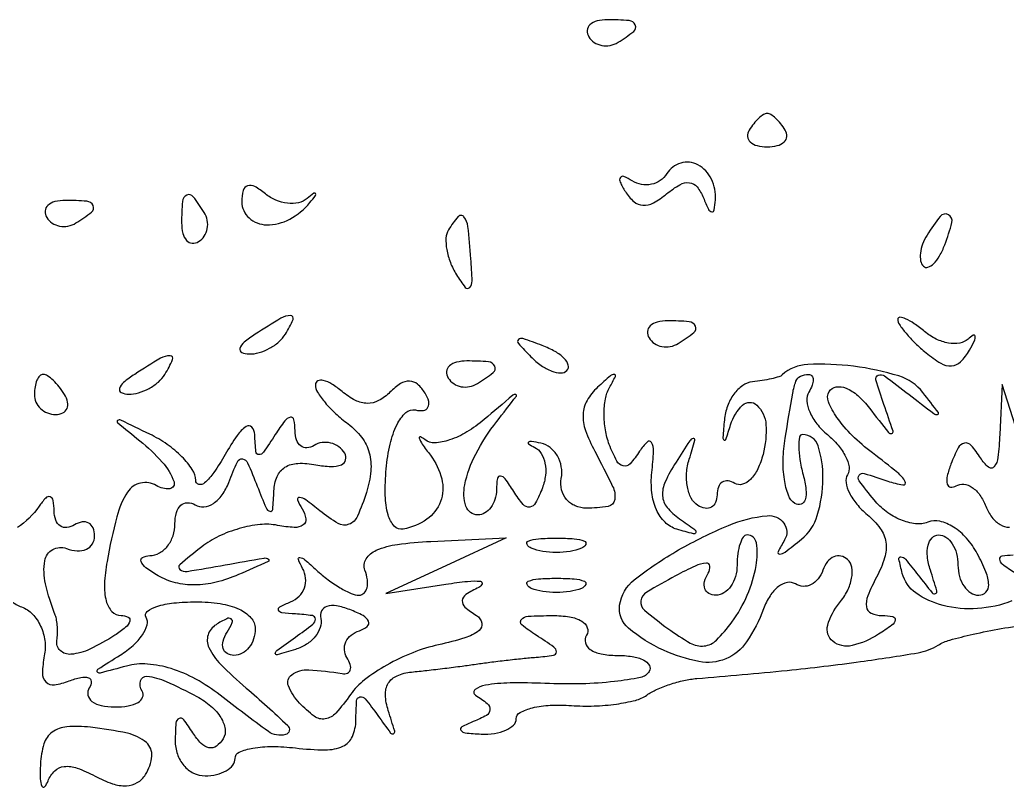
# Model space of a CAD drawing. Extents: x 153 to 7594, y 148 to 3762.
# Drawn here: x 4218.27 to 4267.46, y 2380.43 to 2418.67 of the extents above; entities that cross this region are included whole.
import ezdxf

# ---------------------------------------------------------------- set-up
doc = ezdxf.new("R2010")
doc.units = 0

msp = doc.modelspace()

# ---------------------------------------------------------------- linework, layer by layer
for points in [[(4246.613087, 2417.817021, 0.108766), (4246.88478, 2417.536973, 0.099739), (4247.257398, 2417.385962, 0.095385), (4247.673795, 2417.387618, 0.090093), (4248.069098, 2417.542705, 0.02679), (4248.852054, 2418.086603, 0.350126), (4248.929499, 2418.40792, 0.269722), (4248.618676, 2418.623697, 0.019984), (4247.543989, 2418.666667, 0.059057), (4247.024148, 2418.605052, 0.126631), (4246.669932, 2418.417083, 0.191218), (4246.534562, 2418.139071, 0.158515)], [(4254.603006, 2413.166667, 0.156081), (4254.524383, 2412.850742, 0.191391), (4254.654049, 2412.578125, 0.128073), (4254.996371, 2412.393832, 0.059847), (4255.5, 2412.333333, 0.059847), (4256.003629, 2412.393832, 0.128073), (4256.345951, 2412.578125, 0.191391), (4256.475617, 2412.850742, 0.156081), (4256.396994, 2413.166667, 0.030643), (4256.17176, 2413.485629, 0.036533), (4255.921053, 2413.755208, 0.039602), (4255.681431, 2413.94484, 0.148655), (4255.5, 2414, 0.148655), (4255.318569, 2413.94484, 0.039602), (4255.078947, 2413.755208, 0.036533), (4254.82824, 2413.485629, 0.030643)], [(4250.5, 2411, -0.10425), (4250.173431, 2410.657316, -0.099026), (4249.730434, 2410.467763, -0.096635), (4249.239311, 2410.460772, -0.09406), (4248.776393, 2410.638197, 0.03679), (4248.360313, 2410.854827, 0.366819), (4248.186224, 2410.801607, 0.260828), (4248.172941, 2410.582957, 0.025996), (4248.434519, 2410.10595, 0.074292), (4248.855905, 2409.607574, 0.168014), (4249.30742, 2409.4232, 0.14089), (4249.833137, 2409.543621, 0.046937), (4250.491782, 2409.993179, -0.042541), (4251.1444, 2410.44707, -0.159374), (4251.626749, 2410.548153, -0.200533), (4252.007119, 2410.337715, -0.072143), (4252.323807, 2409.791738, 0.015725), (4252.571732, 2409.225995, 0.244505), (4252.735515, 2409.102331, 0.413308), (4252.861776, 2409.191848, 0.026013), (4252.921053, 2409.690983, 0.129253), (4252.72126, 2410.72488, 0.158089), (4252.045174, 2411.434002, 0.196204), (4251.19487, 2411.526344, 0.186599)], [(4229.333333, 2409.597069, 0.212854), (4229.692767, 2408.791004, 0.181789), (4230.565957, 2408.450065, 0.1268), (4231.717476, 2408.731441, 0.097768), (4232.721056, 2409.554389, 0.008867), (4232.999998, 2409.905522, 0.313995), (4233.004463, 2410.004463, 0.437829), (4232.924821, 2410.019122, 0.010336), (4232.592009, 2409.758676, -0.118772), (4232.15641, 2409.549196, -0.081108), (4231.605484, 2409.521654, -0.074006), (4231.025969, 2409.675602, -0.071453), (4230.508676, 2409.9928, 0.043636), (4229.975623, 2410.361806, 0.213943), (4229.619779, 2410.396345, 0.257234), (4229.400603, 2410.157496, 0.059802)], [(4219.613087, 2408.817021, 0.108766), (4219.88478, 2408.536973, 0.099739), (4220.257398, 2408.385962, 0.095385), (4220.673795, 2408.387618, 0.090093), (4221.069098, 2408.542705, 0.02679), (4221.852054, 2409.086603, 0.350126), (4221.929499, 2409.40792, 0.269722), (4221.618676, 2409.623697, 0.019984), (4220.543989, 2409.666667, 0.059057), (4220.024148, 2409.605052, 0.126631), (4219.669932, 2409.417083, 0.191218), (4219.534562, 2409.139071, 0.158515)], [(4226.333333, 2408.543989, 0.059057), (4226.394948, 2408.024148, 0.126631), (4226.582917, 2407.669932, 0.191218), (4226.860929, 2407.534562, 0.158515), (4227.182979, 2407.613087, 0.108766), (4227.463027, 2407.88478, 0.099739), (4227.614038, 2408.257398, 0.095385), (4227.612382, 2408.673795, 0.090093), (4227.457295, 2409.069098, 0.02679), (4226.913397, 2409.852054, 0.350126), (4226.59208, 2409.929499, 0.269722), (4226.376303, 2409.618676, 0.019984)], [(4239.625, 2408.202254, 0.128639), (4239.499519, 2407.79328, 0.054383), (4239.538159, 2407.21595, 0.048904), (4239.717855, 2406.574698, 0.045688), (4240.021716, 2405.964862, 0.026786), (4240.461214, 2405.332182, 0.466464), (4240.681573, 2405.323985, 0.194081), (4240.802304, 2405.653032, 0.010863), (4240.742929, 2406.762608, 0.00828), (4240.595767, 2408.362138, 0.138873), (4240.398282, 2408.850493, 0.470282), (4240.112545, 2408.859452, 0.042372)], [(4263.458881, 2407.933469, 0.049364), (4263.242038, 2407.490157, 0.059701), (4263.133355, 2407.040231, 0.070517), (4263.142323, 2406.651151, 0.156651), (4263.276326, 2406.390341, 0.281567), (4263.50546, 2406.335123, 0.118528), (4263.786868, 2406.507038, 0.069269), (4264.083816, 2406.899181, 0.035865), (4264.345077, 2407.456872, 0.029555), (4264.696703, 2408.564815, 0.344086), (4264.525317, 2408.954259, 0.36195), (4264.120758, 2408.871774, 0.030391)], [(4230, 2403, 0.027275), (4229.445888, 2402.597454, 0.147021), (4229.239151, 2402.292684, 0.37991), (4229.327599, 2402.095709, 0.102799), (4229.690983, 2402.015313, 0.074131), (4230.192374, 2402.083483, 0.053889), (4230.713662, 2402.298248, 0.054031), (4231.175433, 2402.618541, 0.075854), (4231.5, 2403, 0.034464), (4231.886554, 2403.734105, 0.541951), (4231.758161, 2403.931144, 0.136158), (4231.281145, 2403.798791, 0.008108)], [(4249.613087, 2402.817021, 0.108766), (4249.88478, 2402.536973, 0.099739), (4250.257398, 2402.385962, 0.095385), (4250.673795, 2402.387618, 0.090093), (4251.069098, 2402.542705, 0.02679), (4251.852054, 2403.086603, 0.350126), (4251.929499, 2403.40792, 0.269722), (4251.618676, 2403.623697, 0.019984), (4250.543989, 2403.666667, 0.059057), (4250.024148, 2403.605052, 0.126631), (4249.669932, 2403.417083, 0.191218), (4249.534562, 2403.139071, 0.158515)], [(4262, 2403.744889, 0.152428), (4262.081932, 2403.482379, 0.024047), (4262.414473, 2403.047782, 0.024812), (4262.870706, 2402.558874, 0.019407), (4263.410972, 2402.073886, 0.03892), (4264.145752, 2401.554932, 0.150137), (4264.68229, 2401.42416, 0.184594), (4265.132685, 2401.627488, 0.06466), (4265.571298, 2402.201442, 0.016746), (4265.82141, 2402.67047, 0.145908), (4265.860148, 2402.900785, 0.539115), (4265.762019, 2402.949252, 0.051532), (4265.502335, 2402.758676, -0.144798), (4265.088476, 2402.559537, -0.083091), (4264.530184, 2402.562285, -0.070874), (4263.916142, 2402.760494, -0.059816), (4263.342009, 2403.131121, 0.020857), (4262.826529, 2403.523818, 0.04512), (4262.394215, 2403.770845, 0.087861), (4262.108265, 2403.844982, 0.437369)], [(4243.733333, 2401.875912, 0.043285), (4244.246577, 2401.441312, 0.063152), (4244.768815, 2401.162781, 0.082976), (4245.220211, 2401.072099, 0.20742), (4245.526461, 2401.193128, 0.278911), (4245.59249, 2401.461316, 0.120343), (4245.395085, 2401.789051, 0.070189), (4244.940734, 2402.133723, 0.036269), (4244.293128, 2402.435707, 0.008399), (4243.336218, 2402.78179, 0.286372), (4243.111181, 2402.729672, 0.400052), (4243.106486, 2402.536448, 0.011214)], [(4224, 2401, 0.027275), (4223.445888, 2400.597454, 0.147021), (4223.239151, 2400.292684, 0.37991), (4223.327599, 2400.095709, 0.102799), (4223.690983, 2400.015313, 0.074131), (4224.192374, 2400.083483, 0.053889), (4224.713662, 2400.298248, 0.054031), (4225.175433, 2400.618541, 0.075854), (4225.5, 2401, 0.034464), (4225.886554, 2401.734105, 0.541951), (4225.758161, 2401.931144, 0.136158), (4225.281145, 2401.798791, 0.008108)], [(4239.613087, 2400.817021, 0.108766), (4239.88478, 2400.536973, 0.099739), (4240.257398, 2400.385962, 0.095385), (4240.673795, 2400.387618, 0.090093), (4241.069098, 2400.542705, 0.02679), (4241.852054, 2401.086603, 0.350126), (4241.929499, 2401.40792, 0.269722), (4241.618676, 2401.623697, 0.019984), (4240.543989, 2401.666667, 0.059057), (4240.024148, 2401.605052, 0.126631), (4239.669932, 2401.417083, 0.191218), (4239.534562, 2401.139071, 0.158515)], [(4219, 2400, 0.105053), (4219.081062, 2399.618444, 0.099167), (4219.311086, 2399.29375, 0.09642), (4219.654762, 2399.076123, 0.093332), (4220.059017, 2399, 0.108972), (4220.413961, 2399.078288, 0.182303), (4220.6254, 2399.29375, 0.161196), (4220.656512, 2399.6179, 0.082592), (4220.5, 2400, 0.029505), (4220.231006, 2400.382774, 0.035638), (4219.933975, 2400.70625, 0.038439), (4219.65171, 2400.934461, 0.151918), (4219.440983, 2401, 0.210953), (4219.272352, 2400.92554, 0.081139), (4219.129539, 2400.70625, 0.061769), (4219.032345, 2400.382849, 0.042167)], [(4257.570027, 2400.113307, 0.164952), (4257.470759, 2399.682781, 0.078714), (4257.617154, 2399.126762, 0.064852), (4257.975201, 2398.534934, 0.051163), (4258.5, 2398, -0.044508), (4259.030368, 2397.473559, -0.059196), (4259.403416, 2396.906522, -0.07308), (4259.574592, 2396.386057, -0.18337), (4259.5, 2396, 0.182445), (4259.424796, 2395.614486, 0.073389), (4259.593645, 2395.095917, 0.059477), (4259.963475, 2394.53157, 0.044817), (4260.489997, 2394.008302, -0.06282), (4261.127577, 2393.32746, -0.121182), (4261.406987, 2392.63978, -0.111414), (4261.346761, 2391.860876, -0.048116), (4260.943803, 2390.894995, 0.025842), (4260.510161, 2389.973222, 0.133021), (4260.441234, 2389.418225, 0.256356), (4260.676146, 2389.104572, 0.103908), (4261.214816, 2388.984687, -0.041993), (4261.755489, 2388.932703, -0.413397), (4261.873586, 2388.762649, -0.193113), (4261.71037, 2388.501464, -0.016673), (4261.047746, 2388.05067, -0.081643), (4259.723456, 2387.489013, -0.23224), (4258.771525, 2387.700075, -0.299656), (4258.512515, 2388.497835, -0.106494), (4259.093942, 2389.613194, 0.054772), (4259.491719, 2390.215994, 0.071526), (4259.706177, 2390.839974, 0.088321), (4259.712785, 2391.388103, 0.165702), (4259.505596, 2391.774166, 0.132213), (4259.173453, 2391.950016, 0.159268), (4258.823392, 2391.917769, 0.129789), (4258.507475, 2391.669594, 0.076112), (4258.277685, 2391.243769, -0.080776), (4258.036731, 2390.806995, -0.11068), (4257.690193, 2390.52388, -0.1272), (4257.293662, 2390.438739, -0.128713), (4256.907527, 2390.557151, 0.189577), (4256.503774, 2390.63015, 0.117404), (4256.059799, 2390.426759, 0.084832), (4255.640152, 2389.965524, 0.053813), (4255.315879, 2389.313382, -0.060111), (4254.476199, 2387.676578, -0.147085), (4253.437989, 2386.829003, -0.14658), (4252.101973, 2386.692949, -0.059551), (4250.342088, 2387.253903, -0.06671), (4248.588517, 2388.355134, -0.261985), (4248.149932, 2389.505057, -0.190994), (4248.879661, 2390.763389, -0.037617), (4251.087362, 2392.25, -0.029683), (4253.565743, 2393.472002, -0.076226), (4255.498561, 2393.958492, -0.261515), (4256.324444, 2393.592491, -0.304703), (4256.367059, 2392.75, 0.019115), (4256.042601, 2392.159971, 0.572295), (4256.117789, 2392.043963, 0.154018), (4256.388177, 2392.142508, 0.00641), (4257.204807, 2392.786768, 0.15107), (4257.996492, 2393.968783, 0.069713), (4258.277935, 2395.817467, 0.081127), (4258.032305, 2397.442472, 0.325539), (4257.266737, 2398, 0.359777), (4257.108037, 2397.868828, 0.050302), (4257.067353, 2397.412095, 0.038916), (4257.125305, 2396.766103, 0.022132), (4257.29011, 2395.99862, -0.034656), (4257.428192, 2395.266813, -0.099241), (4257.386705, 2394.753366, -0.244115), (4257.184479, 2394.539453, -0.225768), (4256.882445, 2394.572653, -0.169246), (4256.554287, 2394.976878, -0.04937), (4256.354757, 2395.765104, -0.043478), (4256.292784, 2396.757458, -0.034811), (4256.393473, 2397.824033, -0.001768), (4256.771423, 2400.062625, -0.045265), (4256.930647, 2400.658143, -0.194841), (4257.157436, 2400.908226, -0.112812), (4257.559017, 2401, -0.219447), (4257.723435, 2400.924187, -0.175336), (4257.792846, 2400.739534, -0.097171), (4257.740407, 2400.453501, -0.044661)], [(4239.5, 2391.467029), (4236.5, 2390.082177), (4239.5, 2390.547071, -0.01166), (4240.578496, 2390.688533, -0.051505), (4241.218324, 2390.691211, -0.48771), (4241.299664, 2390.562767, -0.201842), (4241.136847, 2390.384931, 0.035427), (4240.496166, 2390.0333, 0.232715), (4240.313036, 2389.728297, 0.241803), (4240.446101, 2389.405554, 0.037934), (4241.019988, 2388.987647, -0.204758), (4241.284105, 2388.612388, -0.288071), (4241.146931, 2388.238455, -0.090314), (4240.442536, 2387.873433, -0.020444), (4239.134383, 2387.529515, 0.040526), (4237.843133, 2387.134027, 0.034155), (4236.553193, 2386.516468, 0.035523), (4235.44999, 2385.784499, 0.075886), (4234.745336, 2385.046804, -0.029493), (4234.017216, 2384.127721, -0.171065), (4233.483344, 2383.833988, -0.204454), (4232.940166, 2383.966455, -0.044249), (4232.204667, 2384.625987, -0.089667), (4231.654531, 2385.479562, -0.35341), (4231.818649, 2386.038145, -0.165879), (4232.668975, 2386.279756, -0.030028), (4234.32433, 2386.093644, 0.128597), (4234.589808, 2386.115942, 0.237864), (4234.735973, 2386.26845, 0.156395), (4234.732406, 2386.539445, 0.057598), (4234.568099, 2386.889813, -0.119644), (4234.441093, 2387.279031, -0.129058), (4234.512244, 2387.671296, -0.116962), (4234.777052, 2388.006233, -0.087015), (4235.193208, 2388.231069, 0.090836), (4235.580993, 2388.444393, 0.341709), (4235.639744, 2388.697414, 0.164753), (4235.373281, 2388.979483, 0.030225), (4234.711434, 2389.280491, 0.045405), (4234.050811, 2389.467356, 0.120724), (4233.564651, 2389.440408, 0.212032), (4233.304331, 2389.215051, 0.165115), (4233.261996, 2388.839012, -0.134754), (4233.238244, 2388.388962, -0.091715), (4232.989461, 2387.937378, -0.079836), (4232.555483, 2387.552892, -0.068487), (4232, 2387.298869, -0.004486), (4231.087607, 2387.033365, -0.497007), (4231, 2387.09973, -0.240557), (4231.075123, 2387.246839, -0.00274), (4232, 2387.908556, 0.009264), (4232.872362, 2388.550073, 0.233666), (4233, 2388.808281, 0.376318), (4232.848436, 2388.981141, 0.017086), (4232, 2389.063635, -0.015988), (4231.331358, 2389.127166, -0.271007), (4231.16268, 2389.257001, -0.388803), (4231.223837, 2389.421399, -0.022452), (4231.756231, 2389.664358, 0.099839), (4232.185382, 2389.946904, 0.111222), (4232.451644, 2390.364145, 0.112187), (4232.512001, 2390.852275, 0.103005), (4232.359526, 2391.33541, -0.031265), (4232.148032, 2391.774944, -0.572316), (4232.224439, 2391.874692, -0.14703), (4232.47559, 2391.764199, -0.010436), (4233.053296, 2391.25, 0.025826), (4233.625316, 2390.771574, 0.0278), (4234.230186, 2390.367188, 0.028829), (4234.783853, 2390.081695, 0.104993), (4235.168615, 2390, 0.19446), (4235.421469, 2390.102205, 0.143838), (4235.572075, 2390.367188, 0.095679), (4235.588381, 2390.771257, 0.053133), (4235.462762, 2391.25, -0.238369), (4235.521225, 2391.803526, -0.147973), (4236.030166, 2392.235473, -0.069815), (4237.0846, 2392.5279, -0.021083), (4238.744147, 2392.67594), (4242.5, 2392.85188)], [(4246.25, 2392.337719, -0.057986), (4245.679992, 2392.181385, -0.037979), (4245, 2392.12966, -0.037979), (4244.320008, 2392.181385, -0.057986), (4243.75, 2392.337719, -0.174857), (4243.540618, 2392.525001, -0.447206), (4243.601562, 2392.693942, -0.078554), (4244.10856, 2392.810911, -0.017491), (4245, 2392.842105, -0.017491), (4245.89144, 2392.810911, -0.078554), (4246.398438, 2392.693942, -0.447206), (4246.459382, 2392.525001, -0.174857)], [(4254, 2391.5, -0.06887), (4253.920655, 2390.926682, -0.085131), (4253.688914, 2390.440625, -0.099915), (4253.344827, 2390.115626, -0.140337), (4252.940983, 2390, -0.12414), (4252.592625, 2390.087844, -0.188338), (4252.392712, 2390.323057, -0.149447), (4252.380092, 2390.679048, -0.073208), (4252.56166, 2391.099768, 0.158878), (4252.645885, 2391.446261, 0.415488), (4252.470086, 2391.596315, 0.087442), (4251.913257, 2391.450891, 0.015376), (4250.940456, 2390.968133, 0.012679), (4249.497515, 2390.148167, 0.224803), (4249.208793, 2389.713606, 0.259893), (4249.384205, 2389.253673, 0.016634), (4250.558011, 2388.333923, 0.028885), (4251.668293, 2387.616585, 0.155488), (4252.363266, 2387.470374, 0.173367), (4252.972191, 2387.760373, 0.037928), (4253.738231, 2388.656688, 0.056073), (4254.509047, 2390.005001, 0.058489), (4254.947576, 2391.472035, 0.08122), (4254.960638, 2392.603968, 0.370777), (4254.5, 2393, 0.254951), (4254.307869, 2392.895221, 0.06271), (4254.146875, 2392.559375, 0.048861), (4254.036383, 2392.074626, 0.031626)], [(4246.25, 2390.337719, -0.057986), (4245.679992, 2390.181385, -0.037979), (4245, 2390.12966, -0.037979), (4244.320008, 2390.181385, -0.057986), (4243.75, 2390.337719, -0.174857), (4243.540618, 2390.525001, -0.447206), (4243.601562, 2390.693942, -0.078554), (4244.10856, 2390.810911, -0.017491), (4245, 2390.842105, -0.017491), (4245.89144, 2390.810911, -0.078554), (4246.398438, 2390.693942, -0.447206), (4246.459382, 2390.525001, -0.174857)], [(4230, 2388.333333, -0.077919), (4229.920138, 2387.82398, -0.09029), (4229.688914, 2387.391667, -0.100781), (4229.344867, 2387.102655, -0.125096), (4228.940983, 2387, -0.132745), (4228.596262, 2387.093162, -0.19028), (4228.40265, 2387.339137, -0.143226), (4228.400314, 2387.712617, -0.068937), (4228.595492, 2388.154508, 0.029149), (4228.852774, 2388.630775, 0.367591), (4228.80275, 2388.813293, 0.272888), (4228.581108, 2388.827936, 0.021689), (4228.046781, 2388.528912, 0.179697), (4227.650185, 2388.019612, 0.189769), (4227.693822, 2387.388689, 0.084687), (4228.283466, 2386.550586, 0.01972), (4229.547812, 2385.374404, -0.012659), (4231.617353, 2383.502976, -0.583444), (4231.504828, 2383.054831, -0.226967), (4230.654085, 2383.207791, -0.010563), (4228.250601, 2385.017517, 0.040876), (4227.049348, 2385.812824, 0.050258), (4225.812846, 2386.339508, 0.056214), (4224.631111, 2386.566695, 0.085563), (4223.592872, 2386.469768, -0.002402), (4222.27501, 2386.12061, -0.334362), (4222.133422, 2386.179004, -0.403703), (4222.16519, 2386.312804, -0.00269), (4223.271032, 2387.013711, 0.041485), (4223.914113, 2387.494977, 0.060789), (4224.381692, 2388.023828, 0.079682), (4224.616122, 2388.517262, 0.212639), (4224.565021, 2388.894794, -0.38203), (4224.617336, 2389.188507, -0.090959), (4225.096437, 2389.439929, -0.050705), (4225.943031, 2389.61201, -0.024807), (4227.043989, 2389.666667, -0.036418), (4228.258813, 2389.578066, -0.069644), (4229.195748, 2389.303902, -0.101028), (4229.787962, 2388.876534, -0.188258)], [(4219.302705, 2381.590446, 0.016104), (4219.291517, 2380.847208, 0.101301), (4219.373514, 2380.478909, 0.54641), (4219.510879, 2380.458197, 0.088321), (4219.68259, 2380.74201, -0.108041), (4220.015088, 2381.246029, -0.168308), (4220.481538, 2381.464998, -0.113538), (4221.128284, 2381.386554, -0.036163), (4222.019982, 2380.989306, 0.038915), (4222.888223, 2380.608213, 0.091601), (4223.584906, 2380.500693, 0.127668), (4224.127996, 2380.65894, 0.12051), (4224.539447, 2381.063827, 0.114486), (4224.848495, 2381.979221, 0.244797), (4224.577725, 2382.652183, 0.124635), (4223.634581, 2383.119601, 0.025704), (4221.789089, 2383.418809, 0.044795), (4220.620514, 2383.441955, 0.142027), (4219.893657, 2383.175072, 0.161202), (4219.4761, 2382.586562, 0.062624)]]:
    msp.add_lwpolyline(points, format="xyb", close=True)
for points in [[(4267.691477, 2389.71185, -0.074473), (4265.974666, 2389.332016, -0.079092), (4264.258741, 2389.484773, -0.093407), (4262.90792, 2390.109064, -0.173871), (4262.228078, 2391.087373, -0.015466), (4262.060039, 2391.798394, -0.508619), (4262.161895, 2391.909969, -0.195225), (4262.385109, 2391.789261, -0.006711), (4263.018201, 2391, 0.004283), (4263.716697, 2390.120487, 0.331788), (4263.879993, 2390.078734, 0.385728), (4263.94663, 2390.218781, 0.004766), (4263.625717, 2391.25, -0.049125), (4263.480702, 2391.920303, -0.085879), (4263.512666, 2392.485938, -0.129469), (4263.709076, 2392.85838, -0.210007), (4264.031385, 2393, -0.152681), (4264.400789, 2392.884506, -0.098158), (4264.715469, 2392.559375, -0.08088), (4264.92777, 2392.073532, -0.062722), (4265, 2391.5, 0.067246), (4265.077464, 2390.926627, 0.084069), (4265.304085, 2390.440625, 0.099557), (4265.640425, 2390.115614, 0.143424), (4266.035184, 2390, 0.205139), (4266.393722, 2390.153562, 0.202285), (4266.532705, 2390.520258, 0.088958), (4266.394455, 2391.155336, 0.024906), (4265.958492, 2392.077559, 0.058198), (4265.432798, 2392.83347, 0.070683), (4264.776609, 2393.392638, 0.083927), (4264.096112, 2393.678061, 0.150136), (4263.496421, 2393.637, -0.121249), (4262.881745, 2393.559708, -0.069415), (4262.154181, 2393.749242, -0.062763), (4261.429694, 2394.162913, -0.061103), (4260.823113, 2394.746672, -0.009602), (4260.075207, 2395.703778, -0.328395), (4260.072627, 2395.975106, -0.320441), (4260.332866, 2396.062939, -0.009353), (4261.5, 2395.684682, 0.039233), (4262.257539, 2395.488271, 0.627209), (4262.375838, 2395.651999, 0.099698), (4262.003154, 2396.100416, 0.007433), (4260.74485, 2397.08461, -0.031123), (4259.733428, 2397.955942, -0.046147), (4258.975613, 2398.846191, -0.056627), (4258.547611, 2399.629919, -0.239501), (4258.59085, 2400.146999, -0.220446), (4258.935506, 2400.374421, -0.136944), (4259.425193, 2400.313945, -0.084954), (4260.009131, 2399.944117, -0.044052), (4260.598454, 2399.309841, 0.001979), (4261.542498, 2398.104906, 0.298843), (4261.701165, 2398.052067, 0.43268), (4261.76575, 2398.171777, 0.002528), (4261.315223, 2399.5, -0.00955), (4260.917674, 2400.728487, -0.388866), (4261.029655, 2400.961571, -0.259521), (4261.341778, 2400.921827, -0.006096), (4262.562769, 2400, 0.001611), (4263.801163, 2399.047475, 0.200095), (4263.987856, 2398.998319, 0.573891), (4264.027376, 2399.094115, 0.002902), (4263.255477, 2400.095863, 0.154229), (4262.057359, 2400.919805, 0.042938), (4259.802484, 2401.401713, 0.042534), (4257.517514, 2401.492498, 0.17313), (4256.25, 2400.974193, -0.108943), (4256.082772, 2400.879773, -0.016555), (4255.710273, 2400.779138, -0.017876), (4255.25537, 2400.689286, -0.014625), (4254.763695, 2400.625, 0.129158), (4254.279176, 2400.443919, 0.080289), (4253.842994, 2400.016898, 0.071204), (4253.519811, 2399.416218, 0.065142), (4253.365483, 2398.730397, 0.003788), (4253.292539, 2397.860559, 0.254197), (4253.351534, 2397.729077, 0.514554), (4253.4413, 2397.756773, 0.005266), (4253.67747, 2398.49264, -0.126835), (4254.275881, 2399.463555, -0.396156), (4254.975273, 2399.471776, -0.194461), (4255.438582, 2398.497891, -0.079088), (4255.29243, 2397.010251, -0.047319), (4255.028766, 2396.288713, -0.082332), (4254.66496, 2395.767306, -0.124542), (4254.264927, 2395.522325, -0.217132), (4253.88631, 2395.570264, 0.104075), (4253.548561, 2395.692089, 0.179517), (4253.260354, 2395.628704, 0.165157), (4253.067047, 2395.385561, 0.0863), (4253, 2395, -0.095386), (4252.926618, 2394.618845, -0.173393), (4252.719079, 2394.384007, -0.172261), (4252.408557, 2394.333104, -0.093996), (4252.043674, 2394.473008, -0.136965), (4251.717445, 2394.826731, -0.072863), (4251.524494, 2395.395087, -0.063683), (4251.48699, 2396.081062, -0.056971), (4251.619179, 2396.782025, 0.005964), (4251.898995, 2397.72561, 0.569984), (4251.819239, 2397.809564, 0.193799), (4251.640767, 2397.685377, 0.003092), (4250.959172, 2396.630915, 0.033503), (4250.417291, 2395.640587, 0.124476), (4250.286771, 2394.94702, 0.159571), (4250.514198, 2394.374523, 0.066387), (4251.133667, 2393.804784, -0.004804), (4251.889171, 2393.264697, -0.307102), (4251.941359, 2393.11931, -0.416617), (4251.829048, 2393.053503, -0.005902), (4251, 2393.284101, -0.126249), (4250.412525, 2393.631687, -0.092721), (4249.983095, 2394.258779, -0.076943), (4249.754466, 2395.111506, -0.053515), (4249.753026, 2396.110232, 0.013465), (4249.837453, 2397.182743, 0.145024), (4249.736559, 2397.601534, 0.492915), (4249.517502, 2397.630266, 0.052691), (4249.14219, 2397.166154, -0.03853), (4248.669177, 2396.546181, -0.272507), (4248.322716, 2396.435224, -0.221986), (4248.005009, 2396.68131, -0.027121), (4247.635919, 2397.506396, -0.050292), (4247.438121, 2398.232636, -0.042043), (4247.373141, 2399.0294, -0.043863), (4247.440665, 2399.77488, -0.083394), (4247.64346, 2400.340242, 0.012847), (4247.939029, 2400.900958, 0.546687), (4247.881032, 2400.997455, 0.189716), (4247.687841, 2400.927822, 0.005976), (4247.054064, 2400.357359, 0.075573), (4246.529637, 2399.702328, 0.120127), (4246.328627, 2399.016608, 0.097146), (4246.448472, 2398.210799, 0.037535), (4246.907359, 2397.173101, -0.009605), (4247.802717, 2395.419978, -0.150464), (4247.904913, 2394.76289, -0.325782), (4247.572897, 2394.423403, -0.041686), (4246.494437, 2394.333333, -0.101521), (4245.939847, 2394.447111, -0.116679), (4245.506204, 2394.767963, -0.116882), (4245.262792, 2395.248608, -0.10213), (4245.244437, 2395.812923, 0.084786), (4245.245533, 2396.39908, 0.089769), (4245.050397, 2396.939764, 0.095651), (4244.691935, 2397.351668, 0.112648), (4244.225, 2397.571256, 0.012994), (4243.765541, 2397.659262, 0.19397), (4243.609123, 2397.624297, 0.536476), (4243.61063, 2397.536201, 0.025245), (4243.918823, 2397.360392, -0.141276), (4244.244356, 2397.057963, -0.088157), (4244.431802, 2396.568331, -0.075541), (4244.455168, 2395.968928, -0.06373), (4244.304659, 2395.351547, -0.028472), (4243.964138, 2394.595807, -0.245107), (4243.670306, 2394.390532, -0.258173), (4243.345133, 2394.519, -0.031075), (4242.876149, 2395.166154, 0.015488), (4242.446669, 2395.799417, 0.214916), (4242.212623, 2395.933573, 0.401179), (4242.058739, 2395.812669, 0.032399), (4242.015313, 2395.25, -0.071106), (4241.941051, 2394.7723, -0.085663), (4241.73674, 2394.367188, -0.098946), (4241.4373, 2394.096215, -0.135389), (4241.088484, 2394, -0.325652), (4240.496659, 2394.431185, -0.128353), (4240.436741, 2395.496228, -0.071589), (4240.983647, 2397.032318, -0.043991), (4242.026598, 2398.649118, 0.001187), (4243.009067, 2399.919065, 0.569328), (4242.977589, 2399.998096, 0.217709), (4242.830385, 2399.957024, 0.000766), (4241.401615, 2398.747818, -0.040084), (4240.54646, 2398.132441, -0.054251), (4239.683745, 2397.731293, -0.066608), (4238.939781, 2397.585259, -0.193556), (4238.451816, 2397.747818, 0.07492), (4238.228446, 2397.886123, 0.652616), (4238.166863, 2397.82857, 0.067375), (4238.323124, 2397.522285, 0.010305), (4238.725765, 2396.966462, -0.100888), (4239.288315, 2395.791207, -0.150818), (4239.227256, 2394.662484, -0.153845), (4238.544151, 2393.779982, -0.106136), (4237.369399, 2393.2898, -0.261842), (4236.928149, 2393.440133, -0.114536), (4236.620471, 2394.00044, -0.06424), (4236.478465, 2394.967582, -0.026676), (4236.525894, 2396.2898, -0.033311), (4236.720632, 2397.529655, -0.059512), (4237.06553, 2398.500731, -0.087496), (4237.503545, 2399.09558, -0.253379), (4237.980825, 2399.225223, 0.089851), (4238.374485, 2399.204788, 0.234736), (4238.603744, 2399.357786, 0.202056), (4238.640449, 2399.65604, 0.069431), (4238.461462, 2400.062356, 0.074709), (4238.085463, 2400.506305, 0.174541), (4237.685831, 2400.662845, 0.151754), (4237.238085, 2400.537253, 0.052728), (4236.710926, 2400.110926, -0.073311), (4236.148121, 2399.692734, -0.127552), (4235.586352, 2399.555889, -0.115835), (4234.990715, 2399.705086, -0.054215), (4234.323794, 2400.146238, 0.032605), (4233.815081, 2400.515233, 0.078527), (4233.388864, 2400.698264, 0.176135), (4233.118481, 2400.671187, 0.288175), (4233, 2400.482687, 0.139345), (4233.105604, 2400.111114, 0.035146), (4233.476624, 2399.595866, 0.033116), (4234.001495, 2399.044238, 0.028175), (4234.622551, 2398.534047, -0.072824), (4235.299959, 2397.868238, -0.096915), (4235.678781, 2397.094739, -0.089327), (4235.755255, 2396.186551, -0.05334), (4235.538453, 2395.121155, -0.026506), (4235.093006, 2393.938907, -0.196914), (4234.669683, 2393.52956, -0.232154), (4234.125929, 2393.571219, -0.037073), (4233.223944, 2394.19735, 0.010618), (4232.515174, 2394.747066, 0.130989), (4232.200367, 2394.872056, 0.56812), (4232.110663, 2394.755262, 0.040547), (4232.334752, 2394.302274, -0.090488), (4232.522179, 2393.804262, -0.297186), (4232.39228, 2393.495537, -0.164994), (4231.94712, 2393.373422, -0.032748), (4231.115842, 2393.477691, 0.073482), (4230.239807, 2393.515869, 0.043114), (4229.207182, 2393.318002, 0.042086), (4228.185759, 2392.93398, 0.055253), (4227.339132, 2392.410079, 0.009422), (4226.244066, 2391.518417, 0.476471), (4226.249095, 2391.275686, 0.208366), (4226.607294, 2391.184248, 0.004159), (4228.5, 2391.507662, -0.001386), (4230.437455, 2391.849789, -0.203862), (4230.655033, 2391.798798, -0.574902), (4230.642401, 2391.679093, -0.002391), (4229.161878, 2391.022626, -0.042374), (4228.048542, 2390.643925, -0.057519), (4226.996428, 2390.508233, -0.063584), (4226.028007, 2390.618767, -0.072042), (4225.161878, 2390.969217, -0.026227), (4224.556826, 2391.366283, -0.137616), (4224.314, 2391.676534, -0.392709), (4224.39001, 2391.879802, -0.110503), (4224.75, 2391.969591, 0.122832), (4225.226818, 2392.100919, 0.098106), (4225.632812, 2392.449029, 0.088636), (4225.905724, 2392.961162, 0.078361), (4226, 2393.559017, -0.066686), (4226.073848, 2394.110255, -0.139718), (4226.295825, 2394.477243, -0.191), (4226.624686, 2394.605446, -0.137823), (4227.007063, 2394.495635, 0.166547), (4227.443106, 2394.396519, 0.121082), (4227.914468, 2394.567269, 0.092594), (4228.351767, 2394.994026, 0.061711), (4228.681929, 2395.613503, -0.013416), (4229.109651, 2396.644543, -0.331711), (4229.363199, 2396.786416, -0.262779), (4229.621527, 2396.59232, -0.00978), (4230.104581, 2395.426885, 0.005814), (4230.542831, 2394.34537, 0.228217), (4230.731119, 2394.178414, 0.471525), (4230.871613, 2394.275471, 0.010884), (4230.929715, 2395.192582, -0.088578), (4231.089531, 2395.913361, -0.156298), (4231.480826, 2396.373257, -0.131876), (4232.121737, 2396.566954, -0.055433), (4233.02671, 2396.494856, 0.037995), (4233.772403, 2396.409251, 0.105306), (4234.289862, 2396.498872, 0.23295), (4234.504193, 2396.737538, 0.209895), (4234.457612, 2397.068586, 0.095521), (4234.159252, 2397.392705, 0.097049), (4233.76337, 2397.580435, 0.098728), (4233.331682, 2397.603115, 0.10267), (4232.930902, 2397.457295, -0.121205), (4232.575614, 2397.342569, -0.184725), (4232.268954, 2397.435493, -0.150532), (4232.059809, 2397.733197, -0.075619), (4231.984687, 2398.190983, 0.044036), (4231.929693, 2398.740679, 0.415341), (4231.752317, 2398.860925, 0.187072), (4231.477402, 2398.688013, 0.016439), (4231, 2398, -0.007991), (4230.410266, 2397.118672, -0.246069), (4230.18373, 2397, -0.38858), (4230.032555, 2397.138381, -0.013622), (4229.979877, 2398, 0.172813), (4229.833228, 2398.3714, 0.378327), (4229.552767, 2398.407814, 0.094636), (4229.09763, 2397.95489, 0.019955), (4228.5, 2397, -0.020281), (4227.946639, 2396.11712, -0.062611), (4227.480268, 2395.591227, -0.242051), (4227.194824, 2395.519773, -0.340279), (4227.035435, 2395.714816, 0.138898), (4226.864357, 2396.257866, 0.050012), (4226.349472, 2396.893071, 0.044841), (4225.613544, 2397.513028, 0.039821), (4224.75, 2398.019982, 0.001372), (4223.304085, 2398.715779, 0.261268), (4223.146316, 2398.705455, 0.50717), (4223.140409, 2398.599342, 0.001894), (4224.25, 2397.694924, -0.04068), (4225.364999, 2396.632189, -0.094573), (4225.95575, 2395.645531, -0.488903), (4225.74173, 2395.303065, -0.165577), (4225.069098, 2395.457295, 0.197063), (4224.293241, 2395.586036, 0.195062), (4223.646099, 2395.133746, 0.080893), (4223.107291, 2393.90778, 0.018319), (4222.618405, 2391.679927, 0.03299), (4222.490465, 2390.556846, 0.075346), (4222.577861, 2389.710811, 0.123609), (4222.863977, 2389.186225, 0.205985), (4223.316221, 2388.984687, -0.108472), (4223.668744, 2388.902506, -0.375375), (4223.7543, 2388.704284, -0.144444), (4223.545767, 2388.397922, -0.028138), (4223, 2388, -0.03197), (4221.769059, 2387.31176, -0.090081), (4220.821498, 2387.053368, -0.216345), (4220.289384, 2387.241346, -0.245166), (4220.118421, 2387.75, 0.030507), (4220.149473, 2388.0738, 0.02394), (4220.144795, 2388.426562, 0.024504), (4220.108451, 2388.755226, 0.053202), (4220.04191, 2389, -0.035552), (4219.555469, 2390.568834, -0.099212), (4219.518982, 2391.715258, -0.227275), (4219.91198, 2392.27407, -0.222918), (4220.598646, 2392.323772, 0.074669), (4221.134309, 2392.205479, 0.123051), (4221.588352, 2392.286501, 0.152379), (4221.888201, 2392.551557, 0.136966), (4222, 2392.952028, 0.095723), (4221.923227, 2393.34937, 0.173661), (4221.70625, 2393.593972, 0.171987), (4221.381563, 2393.646585, 0.093667), (4221, 2393.5, -0.109974), (4220.61798, 2393.367222, -0.180162), (4220.289252, 2393.448037, -0.159098), (4220.065791, 2393.737344, -0.082797), (4219.984687, 2394.190983, 0.03547), (4219.940724, 2394.721972, 0.285479), (4219.788073, 2394.899684, 0.290385), (4219.56371, 2394.839932, 0.036237), (4219.234687, 2394.427058, -0.096879), (4218.153599, 2393.363489, -0.080363)], [(4268, 2398), (4267.19936, 2400.5), (4267.084367, 2398, -0.016655), (4266.993908, 2396.861257, -0.145112), (4266.798061, 2396.399056, -0.423229), (4266.515723, 2396.376121, -0.071657), (4266.123851, 2396.833846, 0.036813), (4265.659733, 2397.459073, 0.271594), (4265.321862, 2397.57414, 0.227162), (4265.011783, 2397.338957, 0.027195), (4264.650618, 2396.531908, 0.033591), (4264.46716, 2395.937261, 0.116246), (4264.466903, 2395.53708, 0.307372), (4264.631577, 2395.385636, 0.176998), (4264.90667, 2395.442319, -0.169932), (4265.290253, 2395.526858, -0.120406), (4265.706407, 2395.370512, -0.091262), (4266.094007, 2394.986262, -0.060401), (4266.388152, 2394.430874, 0.069662), (4266.691952, 2393.88198, 0.099962), (4267.106118, 2393.513622, 0.123645), (4267.56249, 2393.381589, 0.148363)], [(4267.75, 2391.984687, 0.032399), (4267.187331, 2391.941261, 0.401179), (4267.066427, 2391.787377, 0.214916), (4267.200583, 2391.553331, 0.015488), (4267.833846, 2391.123851, -0.029088)], [(4217.840343, 2389.707097, 0.072195), (4218.363965, 2389.413828, -0.110051), (4218.906082, 2389.054274, -0.082903), (4219.311389, 2388.462502, -0.077854), (4219.520776, 2387.733511, -0.078802), (4219.495873, 2386.978571, 0.041294), (4219.402821, 2386.118013, 0.20397), (4219.578529, 2385.674559, 0.238403), (4219.995561, 2385.534941, 0.055406), (4220.732571, 2385.727619, -0.035902), (4221.318803, 2385.905521, -0.138919), (4221.69456, 2385.885508, -0.322982), (4221.827837, 2385.697514, -0.137218), (4221.737464, 2385.384224, 0.187301), (4221.670445, 2385.022634, 0.18606), (4221.864701, 2384.709295, 0.111275), (4222.331765, 2384.497186, 0.051206), (4223, 2384.428571, 0.041231), (4223.6766, 2384.484461, 0.0894), (4224.166151, 2384.659375, 0.166626), (4224.392066, 2384.917425, 0.240072), (4224.367564, 2385.214286, -0.200055), (4224.285215, 2385.728893, -0.373916), (4224.605284, 2385.95688, -0.081393), (4225.556519, 2385.704715, -0.017461), (4227.09375, 2384.949827, -0.054028), (4227.796246, 2384.469896, -0.077015), (4228.287779, 2383.897769, -0.100126), (4228.50029, 2383.327067, -0.179503), (4228.403008, 2382.843064, -0.09681), (4228.064429, 2382.477132, -0.209767), (4227.697796, 2382.396052, -0.154568), (4227.305544, 2382.611666, -0.049216), (4226.890313, 2383.143237, 0.02023), (4226.439995, 2383.794125, 0.350217), (4226.206151, 2383.854177, 0.276177), (4226.050276, 2383.63092, 0.015461), (4226.015313, 2382.75, 0.08452), (4226.123084, 2382.081711, 0.094034), (4226.445123, 2381.514062, 0.101436), (4226.929049, 2381.13455, 0.116238), (4227.5, 2381, 0.05598), (4228.073774, 2381.064441, 0.075471), (4228.559375, 2381.255218, 0.094766), (4228.885007, 2381.537362, 0.168534), (4229, 2381.868827, -0.300076), (4229.204829, 2382.179389, -0.058369), (4229.88125, 2382.37983, -0.044786), (4230.850173, 2382.459425, -0.027097), (4232, 2382.388357, 0.026236), (4233.495012, 2382.293371, 0.110577), (4234.368735, 2382.478932, 0.183525), (4234.840492, 2382.957478, 0.10195), (4235.015313, 2383.769529, -0.013771), (4235.05071, 2384.741867, -0.336752), (4235.21701, 2384.933951, -0.284777), (4235.476073, 2384.840179, -0.011261), (4236.109645, 2384, 0.003906), (4236.744995, 2383.131166, 0.360133), (4236.887412, 2383.096279, 0.369295), (4236.945321, 2383.228731, 0.003969), (4236.625717, 2384.25, -0.065574), (4236.483234, 2385.03181, -0.148806), (4236.628171, 2385.608716, -0.157649), (4237.061505, 2385.986097, -0.076289), (4237.781385, 2386.17105, 0.00342), (4238.548518, 2386.252704, 0.002209), (4239.435782, 2386.357258, 0.00222), (4240.302254, 2386.467152, 0.004191), (4241, 2386.564751, -0.005203), (4241.682886, 2386.658863, -0.003073), (4242.5, 2386.757722, -0.003074), (4243.317179, 2386.84641, -0.005265), (4244, 2386.909014, 0.015278), (4244.854987, 2387.004699, 0.373207), (4245, 2387.171919, 0.24494), (4244.874981, 2387.411811, 0.009055), (4244, 2388, -0.025105), (4243.283036, 2388.516117, -0.418214), (4243.255355, 2388.780177, -0.210879), (4243.59016, 2388.949135, -0.011265), (4244.809017, 2388.984687, -0.040942), (4245.660528, 2388.920527, -0.092833), (4246.266583, 2388.704655, -0.175006), (4246.538683, 2388.379619, -0.229941), (4246.5, 2388, 0.210115), (4246.446971, 2387.621971, 0.178861), (4246.685686, 2387.29375, 0.100989), (4247.231628, 2387.071437, 0.046386), (4248, 2387, -0.036314), (4248.777991, 2386.943422, -0.077937), (4249.351046, 2386.765684, -0.149774), (4249.630135, 2386.503779, -0.274979), (4249.625046, 2386.202329, -0.208267), (4249.189359, 2385.900046, -0.020272), (4247.892524, 2385.696937, -0.023006), (4246.260566, 2385.584456, -0.016166), (4244.41938, 2385.60198, 0.014291), (4242.690968, 2385.624911, 0.037885), (4241.461118, 2385.512625, 0.121889), (4240.953138, 2385.292226, 0.525729), (4240.966503, 2385.020702, -0.032875), (4241.559509, 2384.597976, -0.245741), (4241.690955, 2384.290371, -0.249772), (4241.512534, 2384.010548, -0.033797), (4240.863153, 2383.699998, 0.023718), (4240.290165, 2383.440028, 0.438953), (4240.242627, 2383.268378, 0.232968), (4240.4558, 2383.135931, 0.013273), (4241.25, 2383.078947, 0.046389), (4241.919877, 2383.110877, 0.068243), (4242.485937, 2383.271577, 0.090768), (4242.866845, 2383.528789, 0.201625), (4243, 2383.845571, -0.280461), (4243.190012, 2384.157675, -0.060767), (4243.807813, 2384.387166, -0.046753), (4244.696208, 2384.513126, -0.029036), (4245.75, 2384.501903, 0.025325), (4246.876151, 2384.481554, 0.026187), (4247.985937, 2384.57604, 0.027064), (4248.932929, 2384.759551, 0.092796), (4249.5, 2385.020025, -0.048589), (4249.990656, 2385.30001, -0.025422), (4250.646875, 2385.554997, -0.02503), (4251.352504, 2385.750083, -0.034894), (4252, 2385.847893, 0.005073), (4256.493287, 2386.254798, 0.009219), (4260.154865, 2386.692205, 0.007467), (4263.011052, 2387.130497, 0.096895), (4264.013168, 2387.508138, -0.070819), (4264.588569, 2387.759713, -0.011927), (4265.75666, 2388.054145, -0.012839), (4267.156483, 2388.334099, -0.011093), (4268.638669, 2388.557389, 0.019806)]]:
    msp.add_lwpolyline(points, format="xyb")

doc.saveas('drawing.dxf')
